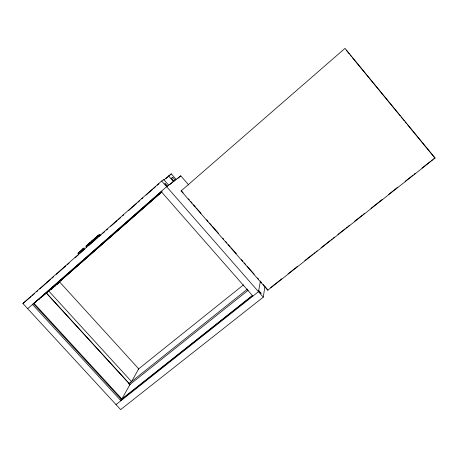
<?xml version="1.0" encoding="UTF-8"?>
<svg xmlns="http://www.w3.org/2000/svg" width="458" height="458" viewBox="0 0 458 458"><rect width="100%" height="100%" fill="white"/><g stroke="black" fill="none" stroke-linecap="round" stroke-linejoin="round"><path stroke-width="0.69" d="M183.194 192.881L181.316 190.728L181.087 190.934L267.775 290.223L267.827 289.822L263.127 284.441M168.647 185.158L163.735 179.542L161.64 181.002L22.9 303.477L120.631 409.612L263.281 297.156L264.907 286.571M260.413 281.069L258.489 291.683L116.017 404.603M91.921 242.677L95.396 239.62M131.572 381.623L138.7 368.833L59.689 282.042L48.783 291.036L131.572 381.623L129.145 383.558L46.413 293.114M95.218 239.711L94.365 238.761L97.932 235.612L98.785 236.563M95.149 238.074L95.997 239.024L97.714 237.57M97.932 235.612L97.377 236.219L99.443 234.496L100.291 235.435L98.739 236.734M91.417 241.629L85.915 246.232L86.762 247.171M88.886 243.742L89.894 242.814L85.915 246.232M89.699 243.152L91.319 241.675M78.85 254.156L78.009 253.217L78.69 252.616L79.537 253.555L80.98 252.444M80.665 252.558L79.818 251.619L80.453 251.058L81.301 251.997L82.6 250.99M83.075 250.429L82.228 249.49L82.864 248.923L83.711 249.868L84.77 249.055M99.443 234.496L94.365 238.761M31.167 296.538L22.9 303.477M32.237 295.599L34.379 293.71M36.514 291.82L37.585 290.882M39.72 288.992L50.414 279.557M52.017 278.143L53.62 276.724M56.294 274.365L65.918 265.875M67.521 264.461L69.124 263.047M75.003 257.854L78.742 254.551M100.125 235.681L101.195 234.736M102.798 233.322L104.401 231.908M106.542 230.019L107.613 229.074M110.819 226.246L117.231 220.584M118.301 219.64L120.437 217.756M122.578 215.867L123.649 214.922M128.458 210.674L136.478 203.598M138.081 202.184L139.684 200.77M141.82 198.881L142.89 197.936M146.096 195.108L152.514 189.446M153.579 188.501L155.72 186.618M157.323 185.204L158.926 183.784M163.678 180.091L171.309 173.885L176.124 179.404M165.951 178.614L171.309 173.885M87.902 244.475L90.65 242.156L89.774 242.855M88.749 245.419L90.318 244.057M171.149 178.763L172.758 177.349L175.185 180.131L174.109 181.07M27.692 308.681L166.632 186.709L180.773 175.832L188.753 184.998M35.375 302.143L161.663 191.289M41.46 297.288L162.075 191.49M169.672 184.774L173.427 181.483L168.498 175.838M45.966 293.509L161.777 191.891M50.5 289.633L161.628 192.125M56.786 284.59L59.689 282.042M177.83 178.414L180.773 175.832M181.087 190.934L344.966 48.388L435.1 158.056L267.775 290.223M90.043 242.769L86.883 245.414M92.922 240.244L95.115 238.263L91.772 241.114L92.774 240.341M93.008 240.141C98.321 235.458 87.512 244.595 92.207 240.851M81.404 250.331L83.282 248.688M82.99 250.663L81.948 249.902M90.621 243.799L91.497 243.101M38.529 299.732L39.617 298.839M50.998 289.439L52.08 288.546M54.25 286.754L55.332 285.861M138.144 369.274L243.519 284.847M128.669 383.867L247.509 289.055M129.236 385.041L248.242 290.195M120.912 399.765L252.541 295.381M120.546 400.372L252.484 295.765M270.632 287.613L281.836 278.756M288.002 273.89L297.528 266.361M304.81 260.608L312.654 254.413M313.776 253.526L314.898 252.639M316.02 251.757L317.136 250.869M321.058 247.772L330.023 240.69M331.145 239.803L332.268 238.916M333.39 238.034L334.506 237.147M337.872 234.49L345.155 228.737M346.277 227.849L347.393 226.968M348.515 226.08L349.637 225.193M354.681 221.214L362.524 215.014M363.646 214.126L364.768 213.245M370.928 208.373L382.138 199.522M388.298 194.65L397.825 187.127M405.107 181.374L412.956 175.174M414.072 174.286L415.194 173.405M421.921 168.092L430.325 161.451M431.442 160.563L432.564 159.682M433.686 158.794L435.1 158.056M161.691 191.101L161.159 191.513L252.885 296.126M79.818 251.619L84.215 247.915L82.228 249.49M78.009 253.217L81.1 250.778M87.965 244.595L88.663 244.062M172.758 177.349L171.435 178.317L173.885 181.128M97.142 236.317L97.989 237.261M96.793 236.706L97.64 237.65M167.393 186.12L165.023 183.412L164.766 183.601L167.141 186.314M258.707 290.492L261.089 293.217L261.02 293.618L258.633 290.887M161.64 181.002L263.281 297.156M188.37 198.806L189.309 199.883M190.717 201.503L192.131 203.117M193.539 204.732L195.423 206.884M196.362 207.961L201.062 213.348M206.707 219.811L208.115 221.426M209.529 223.04L211.407 225.199M212.346 226.275L218.46 233.277M222.691 238.12L223.63 239.202M225.513 241.355L226.922 242.969M228.336 244.583L230.214 246.742M231.153 247.818L236.328 253.743M241.498 259.663L242.912 261.283M244.32 262.898L245.728 264.512M247.143 266.127L254.196 274.205M257.488 277.977L258.426 279.054M260.304 281.206L261.718 282.826M346.219 50.134L349.402 53.998M350.313 55.103L351.675 56.763M352.58 57.868L400.281 115.903M401.191 117.008L404.368 120.878M405.278 121.983L406.641 123.643M407.551 124.748L434.808 157.913M121.57 399.559L120.935 400.704L32.484 304.473L33.457 303.671L121.57 399.559M130.009 384.428L121.885 398.992L33.944 303.27L46.39 293.005L130.009 384.428"/></g></svg>
